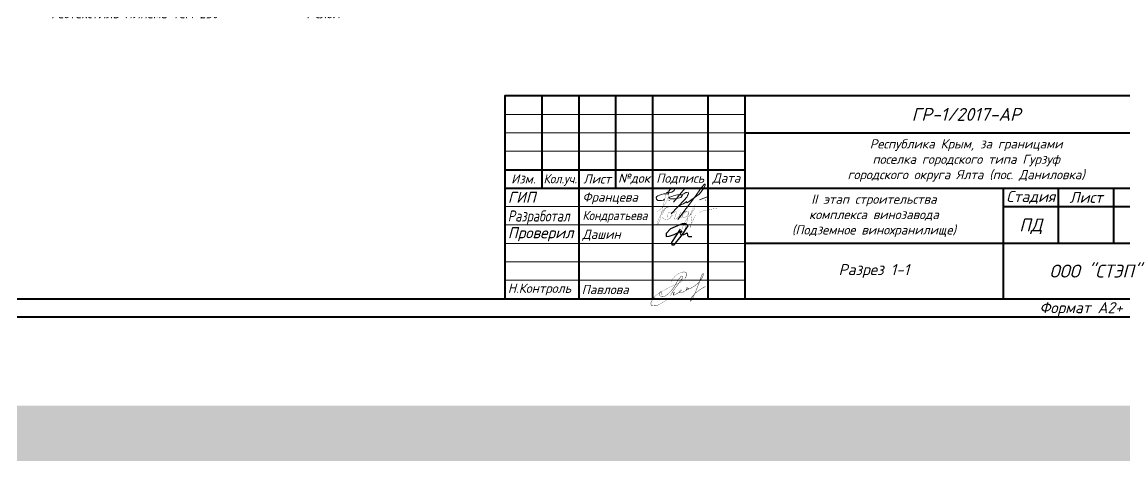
# Model space of a CAD drawing. Header units: millimetres. Extents: x -123149 to 90750, y -868758 to 226421.
# Drawn here: x 44530 to 74416, y 29250 to 41156 of the extents above; entities that cross this region are included whole.
import ezdxf
from ezdxf import colors
from ezdxf.entities.mleader import LeaderData, LeaderLine
from ezdxf.enums import TextEntityAlignment as Align
from ezdxf.math import Vec2, Vec3

# ---------------------------------------------------------------- set-up
doc = ezdxf.new("R2010")
doc.units = ezdxf.units.MM
doc.layers.get('0').update_dxf_attribs({"lineweight": 5})
for name, color, linetype, lineweight in [('!!! Подписи', 7, 'Continuous', 40), ('!!ПОДПИСИ', 7, 'Continuous', 13), ('#Dimensions', 7, 'Continuous', 9), ('k_ Рамка', 7, 'Continuous', 40)]:
    doc.layers.add(name, color=color, linetype=linetype, lineweight=lineweight)
doc.layers.add('NoPrint', color=18, linetype='Continuous', plot=False)
doc.styles.add('STEP PR', font='isocpeui.ttf')

# ---------------------------------------------------------------- blocks, each defined once
blk = doc.blocks.new('*U2792')
for p, q in [((661, -360), (661, -385)), ((671, -360), (671, -415)), ((681, -360), (681, -385)), ((691, -360), (691, -415)), ((706, -360), (706, -415)), ((716, -360), (716, -400)), ((651, -380), (716, -380)), ((651, -385), (836, -385)), ((786, -385), (786, -415)), ((801, -400), (801, -385)), ((816, -400), (816, -385)), ((786, -390), (836, -390)), ((716, -400), (716, -415))]:
    blk.add_line(p, q)
at = {"lineweight": 13}
for p, q in [((651, -365), (716, -365)), ((651, -370), (716, -370)), ((651, -375), (716, -375)), ((651, -390), (716, -390)), ((651, -395), (716, -395)), ((651, -400), (716, -400)), ((651, -405), (716, -405)), ((651, -410), (716, -410))]:
    blk.add_line(p, q, dxfattribs=at)
at = {"extrusion": (-1, 0, 0)}
blk.add_line((716, -370), (836, -370), dxfattribs=at)
for points in [[(841, -420), (0, -420), (0, 0), (841, 0)], [(20, -415), (836, -415), (836, -5), (20, -5)]]:
    blk.add_lwpolyline(points, close=True)
for points in [[(836, -360), (651, -360), (651, -415)], [(836, -400), (716, -400)]]:
    blk.add_lwpolyline(points)
at = {"style": 'STEP PR'}
blk.add_text('ПД', height=3.5, dxfattribs=at).set_placement((793.5, -395), align=Align.MIDDLE_CENTER)
at = {"attachment_point": 5, "style": 'STEP PR'}
for s, insert, char_height, width in [('ГР-1/2017-АР', (776, -365), 3.5, 120), ('Республика Крым, за границами\\Pпоселка городского типа Гурзуф\\Pгородского округа Ялта (пос. Даниловка)', (776, -377.5), 2.5, 120), ('II этап строительства\\Pкомплекса винозавода\\P(Подземное винохранилище)', (751, -392.5), 2.5, 70)]:
    blk.add_mtext(s, dxfattribs=dict(at, insert=insert, char_height=char_height, width=width))
at = {"ltscale": 100, "style": 'STEP PR'}
for s, insert, char_height, width, attachment_point in [('Изм.', (656, -382.5), 2.5, 10, 5), ('{\\W0.9;Кол.уч.}', (666, -382.79), 2.5, 10, 5), ('Лист', (676, -382.5), 2.5, 10, 5), ('№док', (686, -382.5), 2.5, 10, 5), ('Подпись', (698.5, -382.5), 2.5, 15, 5), ('Дата', (711, -382.5), 2.5, 10, 5), ('ГИП', (651.8, -387.5), 3, 18.0984, 4), ('Францева', (672.01, -387.77), 2.5, 18.9929, 4), ('Стадия', (793.5, -387.5), 3, 15, 5), ('Лист', (808.5, -387.5), 3, 15, 5), ('{\\W0.8;Разработал}', (651.8, -392.96), 3, 18.0984, 4), ('{\\W0.9;Кондратьева}', (672.01, -392.77), 2.5, 18.9929, 4), ('Проверил', (651.8, -397.5), 3, 18.0984, 4), ('Дашин', (672.01, -397.77), 2.5, 18.9929, 4), ('Н.Контроль', (651.8, -412.5), 2.5, 18.0984, 4), ('Павлова', (671.8, -412.5), 2.5, 18.0984, 4)]:
    blk.add_mtext(s, dxfattribs=dict(at, insert=insert, char_height=char_height, width=width, attachment_point=attachment_point))
at = {"insert": (811, -407.5), "char_height": 3.5, "width": 50, "attachment_point": 5, "line_spacing_factor": 1.071429, "style": 'STEP PR'}
blk.add_mtext('ООО "СТЭП"', dxfattribs=at)
at = {"style": 'STEP PR'}
blk.add_attdef('N.ЛИСТА', text='', height=3.5, dxfattribs=at).set_placement((808.5, -395), align=Align.MIDDLE_CENTER)
for tag, p in [('НАИМ.', (750, -403.77)), ('НАИМЕНОВАН.', (750, -408.77)), ('НАИМЕНОВАНИЕ', (750, -413.77))]:
    blk.add_attdef(tag, text='', height=3, dxfattribs=at).set_placement(p, align=Align.CENTER)
blk.add_attdef('ФОРМАТ', (795.85, -418.92), '', height=3, dxfattribs=at)
blk = doc.blocks.new('ЭлПодпись_ Кондратьева')
at = {"lineweight": 5, "const_width": 0.05}
for points in [[(-0.78, 3.02), (-0.64, 3.11), (-0.46, 3.21), (-0.26, 3.32), (-0.04, 3.44), (0.19, 3.58), (0.42, 3.73), (0.65, 3.89), (0.87, 4.05), (1.08, 4.23), (1.27, 4.41), (1.44, 4.6), (1.6, 4.78), (1.75, 4.96), (1.88, 5.14), (2, 5.31), (2.1, 5.46), (2.2, 5.6), (2.28, 5.73), (2.36, 5.84), (2.42, 5.95), (2.48, 6.04), (2.53, 6.13), (2.58, 6.22), (2.62, 6.29), (2.66, 6.37), (2.69, 6.44), (2.72, 6.52), (2.75, 6.59), (2.78, 6.66), (2.8, 6.74), (2.83, 6.81), (2.86, 6.89), (2.88, 6.97), (2.91, 7.05), (2.94, 7.13), (2.96, 7.22), (2.99, 7.3), (3.02, 7.39), (3.04, 7.48), (3.07, 7.57), (3.09, 7.66), (3.11, 7.74), (3.13, 7.83), (3.15, 7.91), (3.15, 7.98), (3.15, 8.06), (3.14, 8.12), (3.13, 8.18), (3.1, 8.23), (3.06, 8.27), (3.01, 8.3), (2.95, 8.31), (2.9, 8.32), (2.83, 8.31), (2.77, 8.28), (2.71, 8.24), (2.65, 8.18), (2.59, 8.11), (2.53, 8.03), (2.47, 7.93), (2.42, 7.83), (2.36, 7.73), (2.31, 7.62), (2.27, 7.52), (2.22, 7.42), (2.18, 7.32), (2.13, 7.22), (2.09, 7.12), (2.05, 7.02), (2.01, 6.92), (1.96, 6.81), (1.92, 6.69), (1.87, 6.56), (1.82, 6.43), (1.77, 6.29), (1.71, 6.14), (1.66, 5.98), (1.6, 5.81), (1.53, 5.63), (1.46, 5.44), (1.39, 5.24), (1.32, 5.03), (1.24, 4.82), (1.16, 4.61), (1.09, 4.4), (1.01, 4.18), (0.93, 3.97), (0.86, 3.77), (0.78, 3.58), (0.71, 3.39), (0.65, 3.2), (0.58, 3.03), (0.52, 2.85), (0.46, 2.68), (0.39, 2.51), (0.33, 2.34), (0.27, 2.17), (0.21, 2), (0.15, 1.83), (0.09, 1.66), (0.04, 1.5), (-0.02, 1.35), (-0.07, 1.21), (-0.12, 1.08), (-0.17, 0.96), (-0.21, 0.86), (-0.26, 0.76), (-0.3, 0.68), (-0.34, 0.6), (-0.38, 0.52), (-0.42, 0.46), (-0.45, 0.39), (-0.48, 0.33), (-0.52, 0.27), (-0.54, 0.21), (-0.58, 0.14), (-0.63, 0.07), (-0.85, -0.3)], [(-0.85, -0.3), (-0.95, -0.44), (-1.04, -0.54), (-1.17, -0.59), (-1.25, -0.56), (-1.25, -0.5), (-1.24, -0.42), (-1.22, -0.35), (-1.19, -0.26), (-1.13, -0.13), (-1.1, -0.03), (-1.05, 0.07), (-1.02, 0.16), (-0.97, 0.25), (-0.92, 0.37), (-0.85, 0.48), (-0.71, 0.72), (-0.58, 0.94), (-0.47, 1.17), (-0.4, 1.31), (-0.26, 1.53), (-0.21, 1.64), (-0.06, 1.85), (0.12, 2.13), (0.39, 2.5), (0.53, 2.7), (0.61, 2.79), (0.75, 2.95), (0.99, 3.25), (1.15, 3.42)], [(1.15, 3.42), (1.2, 3.47), (1.25, 3.52), (1.29, 3.57), (1.34, 3.61), (1.4, 3.66), (1.45, 3.7), (1.51, 3.74), (1.57, 3.78), (1.63, 3.82), (1.7, 3.85), (1.77, 3.88), (1.85, 3.91), (1.94, 3.94), (2.03, 3.96), (2.12, 3.97), (2.22, 3.98), (2.32, 3.99), (2.42, 4), (2.51, 4), (2.6, 4), (2.68, 4), (2.74, 4), (2.79, 3.99), (2.82, 3.99), (2.84, 3.98), (2.83, 3.98), (2.8, 3.97), (2.75, 3.97), (2.62, 3.95), (2.54, 3.94), (2.45, 3.93), (2.35, 3.92), (2.26, 3.91), (2.16, 3.89), (2.07, 3.87), (1.99, 3.84), (1.91, 3.81), (1.84, 3.78), (1.77, 3.75), (1.71, 3.71), (1.65, 3.67), (1.6, 3.62), (1.55, 3.58), (1.5, 3.53), (1.45, 3.48), (1.4, 3.43), (1.35, 3.38), (1.3, 3.32), (1.25, 3.26), (1.21, 3.2), (1.16, 3.14), (1.12, 3.08), (1.08, 3.02), (1.04, 2.96), (1.01, 2.9), (0.97, 2.83), (0.94, 2.77), (0.91, 2.7), (0.88, 2.64), (0.85, 2.57), (0.79, 2.44)], [(3.1, 2.03), (3.13, 2.05), (3.14, 2.09), (3.15, 2.14), (3.15, 2.19), (3.15, 2.25), (3.13, 2.31), (3.1, 2.36), (3.07, 2.41), (3.03, 2.45), (2.97, 2.48), (2.91, 2.51), (2.85, 2.52), (2.78, 2.53), (2.71, 2.53), (2.64, 2.53), (2.58, 2.51), (2.51, 2.49), (2.45, 2.46), (2.39, 2.43), (2.33, 2.39), (2.28, 2.35), (2.23, 2.3), (2.19, 2.24), (2.14, 2.18), (2.1, 2.12), (2.07, 2.05), (2.03, 1.98), (2.01, 1.9), (1.98, 1.82), (1.96, 1.75), (1.94, 1.67), (1.92, 1.59), (1.91, 1.5), (1.91, 1.42), (1.91, 1.35), (1.91, 1.27), (1.93, 1.2), (1.95, 1.13), (1.98, 1.07), (2.02, 1.01), (2.07, 0.96), (2.13, 0.92), (2.19, 0.89), (2.27, 0.87), (2.35, 0.86), (2.43, 0.86), (2.52, 0.88), (2.61, 0.91), (2.71, 0.97), (2.8, 1.03), (2.89, 1.11), (2.98, 1.2), (3.06, 1.3), (3.13, 1.4), (3.19, 1.51), (3.23, 1.62), (3.26, 1.73), (3.27, 1.84), (3.28, 1.94), (3.27, 2.04), (3.26, 2.12), (3.24, 2.19), (3.22, 2.24), (3.2, 2.28), (3.19, 2.3), (3.17, 2.29), (3.17, 2.28), (3.17, 2.26), (3.19, 2.23), (3.22, 2.21), (3.26, 2.19), (3.32, 2.18), (3.4, 2.18), (3.5, 2.2), (3.61, 2.22), (3.72, 2.25), (3.84, 2.29), (3.95, 2.32), (4.06, 2.35), (4.15, 2.38), (4.24, 2.4), (4.3, 2.41), (4.36, 2.42), (4.39, 2.41), (4.42, 2.38), (4.43, 2.35), (4.43, 2.29), (4.41, 2.22), (4.38, 2.14), (4.34, 2.03), (4.3, 1.91), (4.24, 1.79), (4.18, 1.65), (4.12, 1.51), (4.06, 1.37), (4, 1.23), (3.94, 1.09), (3.89, 0.96), (3.85, 0.84), (3.82, 0.72), (3.79, 0.63), (3.79, 0.54), (3.8, 0.48), (3.82, 0.43), (3.87, 0.41), (3.93, 0.41), (4.01, 0.42), (4.1, 0.46), (4.19, 0.5), (4.29, 0.55), (4.39, 0.62), (4.49, 0.68), (4.59, 0.75), (4.67, 0.83), (4.76, 0.9), (4.84, 0.98), (4.92, 1.07), (4.99, 1.15), (5.06, 1.24), (5.12, 1.34), (5.18, 1.44), (5.24, 1.54), (5.3, 1.64), (5.35, 1.74), (5.39, 1.83), (5.43, 1.92), (5.47, 2), (5.5, 2.07), (5.53, 2.13), (5.55, 2.17), (5.56, 2.21), (5.57, 2.22), (5.57, 2.22), (5.56, 2.21), (5.55, 2.18), (5.53, 2.13), (5.5, 2.07), (5.46, 1.98), (5.42, 1.89), (5.38, 1.79), (5.33, 1.68), (5.28, 1.57), (5.23, 1.46), (5.18, 1.35), (5.13, 1.24), (5.09, 1.14), (5.06, 1.05), (5.03, 0.97), (5.01, 0.89), (5, 0.82), (5, 0.75), (5.02, 0.7), (5.06, 0.65), (5.11, 0.62), (5.17, 0.6), (5.24, 0.59), (5.32, 0.6), (5.41, 0.63), (5.51, 0.68), (5.61, 0.76), (5.71, 0.87), (5.81, 0.99), (5.92, 1.13), (6.03, 1.27), (6.15, 1.42), (6.28, 1.57), (6.41, 1.7), (6.54, 1.82), (6.69, 1.92), (6.83, 2), (6.97, 2.06), (7.1, 2.11), (7.21, 2.14), (7.3, 2.17), (7.35, 2.19), (7.36, 2.2), (7.33, 2.21), (7.26, 2.22), (7.16, 2.22), (7.04, 2.21), (6.9, 2.18), (6.75, 2.15), (6.61, 2.09), (6.48, 2.02), (6.36, 1.93), (6.26, 1.81), (6.17, 1.69), (6.1, 1.56), (6.04, 1.42), (6, 1.28), (5.97, 1.15), (5.95, 1.03), (5.95, 0.93), (5.96, 0.83), (5.98, 0.76), (6.02, 0.69), (6.07, 0.65), (6.14, 0.61), (6.22, 0.59), (6.32, 0.59), (6.43, 0.6), (6.56, 0.63), (6.69, 0.67), (6.82, 0.72), (6.96, 0.79), (7.08, 0.86), (7.2, 0.94), (7.3, 1.03), (7.38, 1.13), (7.44, 1.23), (7.49, 1.33), (7.53, 1.44), (7.56, 1.54), (7.58, 1.64), (7.6, 1.73), (7.62, 1.81), (7.64, 1.89), (7.67, 1.95), (7.69, 2), (7.71, 2.04), (7.73, 2.06), (7.75, 2.07), (7.76, 2.06), (7.76, 2.04), (7.75, 2), (7.74, 1.95), (7.72, 1.87), (7.69, 1.78), (7.65, 1.67), (7.61, 1.54), (7.56, 1.39), (7.51, 1.22), (7.46, 1.03), (7.4, 0.81), (7.33, 0.59), (7.26, 0.34), (7.19, 0.08), (7.11, -0.19), (7.02, -0.47), (6.92, -0.76), (6.81, -1.05), (6.7, -1.35), (6.58, -1.64), (6.46, -1.93), (6.33, -2.2), (6.2, -2.46), (6.07, -2.7), (5.93, -2.92), (5.8, -3.11), (5.67, -3.26), (5.55, -3.38), (5.44, -3.47), (5.34, -3.51), (5.26, -3.51), (5.21, -3.47), (5.18, -3.38), (5.18, -3.24), (5.21, -3.06), (5.27, -2.85), (5.34, -2.6), (5.44, -2.34), (5.56, -2.06), (5.69, -1.78), (5.84, -1.5), (6, -1.23), (6.16, -0.97), (6.34, -0.72), (6.53, -0.48), (6.72, -0.25), (6.91, -0.02), (7.11, 0.19), (7.31, 0.4), (7.51, 0.59), (7.71, 0.78), (7.9, 0.97), (8.09, 1.15), (8.28, 1.32), (8.46, 1.49), (8.63, 1.67), (8.79, 1.84), (8.94, 2.01), (9.08, 2.19), (9.2, 2.36), (9.32, 2.53), (9.42, 2.7), (9.51, 2.86), (9.59, 3.02), (9.65, 3.18), (9.71, 3.32), (9.74, 3.45), (9.76, 3.56), (9.76, 3.63), (9.73, 3.66), (9.68, 3.65), (9.59, 3.57), (9.47, 3.42), (9.32, 3.21), (9.14, 2.94), (8.95, 2.63), (8.75, 2.3), (8.56, 1.98), (8.4, 1.68), (8.26, 1.42), (8.16, 1.22), (8.11, 1.1), (8.11, 1.04), (8.14, 1.03), (8.2, 1.06), (8.27, 1.11), (8.34, 1.15), (8.42, 1.19), (8.48, 1.2), (8.52, 1.17), (8.53, 1.09), (8.53, 0.98), (8.52, 0.83), (8.48, 0.64), (8.43, 0.41), (8.37, 0.16), (8.29, -0.13), (8.21, -0.45), (8.12, -0.78), (8.02, -1.12), (7.93, -1.44), (7.85, -1.74), (7.77, -2.01), (7.71, -2.22), (7.67, -2.37), (7.64, -2.44), (7.64, -2.45), (7.66, -2.4), (7.7, -2.3), (7.75, -2.16), (7.81, -2), (7.88, -1.81), (7.97, -1.63), (8.06, -1.44), (8.16, -1.25), (8.26, -1.07), (8.37, -0.89), (8.47, -0.71), (8.58, -0.54), (8.69, -0.36), (8.8, -0.19), (8.9, -0.01), (9, 0.16), (9.1, 0.32), (9.2, 0.47), (9.31, 0.62), (9.41, 0.75), (9.53, 0.86), (9.65, 0.96)], [(0.79, 2.44), (0.7, 2.18), (0.65, 1.95), (0.61, 1.77), (0.59, 1.61), (0.59, 1.48), (0.61, 1.37), (0.63, 1.28), (0.66, 1.2), (0.69, 1.13), (0.72, 1.07), (0.75, 1.02), (0.79, 0.97), (0.83, 0.93), (0.87, 0.9), (0.91, 0.87), (0.95, 0.84), (0.99, 0.81), (1.02, 0.78), (1.06, 0.76), (1.1, 0.74), (1.14, 0.72), (1.18, 0.7), (1.22, 0.69), (1.26, 0.67), (1.3, 0.66), (1.34, 0.65), (1.38, 0.64), (1.42, 0.63), (1.46, 0.63), (1.51, 0.62), (1.55, 0.62), (1.59, 0.61), (1.64, 0.61), (1.69, 0.61), (1.73, 0.61), (1.78, 0.61), (1.83, 0.61), (1.87, 0.62), (1.92, 0.62), (1.97, 0.63), (2.02, 0.65), (2.07, 0.66), (2.13, 0.69), (2.18, 0.71), (2.24, 0.74), (2.29, 0.78), (2.36, 0.83), (2.42, 0.88), (2.49, 0.94), (2.56, 1.01), (2.64, 1.1), (2.72, 1.22), (2.81, 1.36), (2.9, 1.54), (3, 1.76), (3.1, 2.03)], [(10.68, 1.41), (10.93, 1.54), (11.14, 1.63), (11.33, 1.69), (11.49, 1.74), (11.63, 1.76), (11.75, 1.78), (11.88, 1.79), (12, 1.8), (12.14, 1.82), (12.3, 1.85), (12.54, 1.87), (12.86, 1.9), (13.29, 1.92), (13.87, 1.95), (14.62, 1.96), (15.57, 1.97)]]:
    blk.add_lwpolyline(points, dxfattribs=at)
blk = doc.blocks.new('ЭлПодп_ Писковацкова')
at = {"ltscale": 100}
h = blk.add_hatch(color=256, dxfattribs=at)
h.paths.add_polyline_path([(-0.32, -2.25, -0.120674), (1.18, -0.19, -0.003894), (1.52, 0.04, 0.005406), (1.05, -0.28, 0.120674), (-0.46, -2.34, 0.618253), (0.21, -3.26, 0.144344), (2.27, -2.61, 0.018148), (3.43, -1.89, -0.016031), (2.41, -2.52, -0.144344), (0.35, -3.17, -0.618253)])
h.paths.add_polyline_path([(8.88, 5.93, 0.13127), (8.02, 5.92, 0.001442), (7.99, 5.9, -0.037089), (8.75, 5.84, -0.412279), (9.18, 5.14, -0.047626), (8.73, 4.11, 0.13439), (9.32, 5.23, 0.412279)])
h = blk.add_hatch(color=256, dxfattribs=at)
edge = h.paths.add_edge_path()
edge.add_arc((5.78, -0.18), 0.156, 186.9947, 274.7415, ccw=False)
edge.add_arc((6.88, -0.17), 1.26, 158.1585, 181.4107, ccw=False)
edge.add_arc((5.97, 0.13), 0.314, 114.0607, 146.8585, ccw=False)
edge.add_arc((5.87, 0.35), 0.0718, -44.2735, 112.4585, ccw=False)
edge.add_arc((-94.96, 64.37), 119.52, 327.4419, 327.5797, ccw=False)
edge.add_arc((6.26, -0.24), 0.574, 148.7118, 176.4657)
edge.add_arc((5.92, -0.2), 0.229, 180.6909, 221.2684)
edge.add_arc((5.74, -0.29), 0.0681, 273.0544, 313.6319)
blk.add_hatch(color=256, dxfattribs=at).paths.add_polyline_path([(7.71, 0.77, -0.13099), (7.52, 0.73, -0.457938), (7.46, 0.79, -0.035865), (7.5, 0.94, 0.073282), (7.41, 0.77, 0.062982), (7.34, 0.54)])
for points, const_width in [([(5.21, 2.93, -0.233334), (5.38, 3.9, -0.174568), (8.02, 5.92, -0.13127), (8.88, 5.93, -0.412279), (9.32, 5.23, -0.174651), (8.46, 3.86, -0.08251), (6.76, 2.73, 0.060149), (1.18, -0.19, 0.120674), (-0.32, -2.25, 0.618253), (0.35, -3.17, 0.144344), (2.41, -2.52, 0.032048), (4.42, -1.2)], 0.05), ([(8.28, 4.56, 0.116613), (8.02, 4.75, 0.235202), (7.65, 4.68, 0.049514), (6.65, 3.28, -0.043476), (5.36, 1.2, -0.055055), (3.68, -0.43, -0.20167), (2.53, -0.72, -0.170845), (1.85, -0.3, -0.173578), (1.89, 0.33, -0.32678), (2.21, 0.55, -0.331888), (2.47, 0.41, -0.059302), (2.44, -0.15, 0.621611), (2.58, -0.18), (2.67, -0.09)], 0.1), ([(4.88, -0.47, -0.057291), (5.86, 1.22, 0.008489), (8.28, 4.56)], 0.1), ([(7.99, 5.9, -0.037089), (8.75, 5.84, -0.412279), (9.18, 5.14, -0.047626), (8.73, 4.11, -0.047626)], 0.05), ([(14.41, 2.03, 0.05803), (12.59, 0.97, 0.073128), (10.68, -0.83, 0.095936), (10.18, -1.81, 0.890388), (10.33, -1.91, 0.077303), (10.97, -0.96, 0.016701), (12.34, 2.28, 0.028782), (13.13, 4.51, -0.052172), (13.59, 5.51, -0.706562), (13.86, 5.39, -0.044295), (13.54, 4.61, -0.055726), (12.44, 3, -0.091431), (9.78, 1.29, -0.530665), (9.68, 1.37, -0.191005), (9.73, 1.53)], 0.1), ([(2.32, 0.54, 0.014412), (1.05, -0.28, 0.120674), (-0.46, -2.34, 0.618253), (0.21, -3.26, 0.144344), (2.27, -2.61, 0.032048), (4.29, -1.29)], 0.05), ([(9.86, 1.61, -0.098957), (9.54, 1.18, -0.095894), (9.22, 1.04, -0.516977), (9.09, 1.18, -0.051005), (9.18, 1.49, -0.095958), (9.33, 1.72, -0.627395), (9.52, 1.67, -0.126867), (9.45, 1.42, -0.026848), (9.04, 0.99, -0.12797), (7.56, 0.29, -0.408838), (7.33, 0.46, -0.085013), (7.41, 0.77, -0.174263), (7.68, 1.11, -0.429276), (7.84, 0.98, -0.125956), (7.71, 0.77), (7.23, 0.47, -0.049685), (5.79, -0.34, -0.402742), (5.62, -0.2, -0.101806), (5.71, 0.3, -0.144093), (5.85, 0.42, -0.815086), (5.92, 0.3, -0.000602), (5.77, 0.06, 0.121695), (5.69, -0.21, 0.209904), (5.76, -0.37)], 0.1)]:
    blk.add_lwpolyline(points, format="xyb", dxfattribs=dict(at, const_width=const_width))
blk.add_solid([(13.07, 4.31), (12.82, 3.48), (13.1, 4.15), (13.27, 4.13)], dxfattribs=at)
blk = doc.blocks.new('ЭлПодп_ Францева')
at = {"lineweight": 15}
for points in [[(8.14, 3.05), (7.93, 3.19), (7.59, 3.19), (7.09, 3.19), (6.78, 3.19), (6.3, 3.1), (5.73, 2.95), (5.25, 2.77), (4.58, 2.52), (4.43, 2.32), (4.58, 2.21), (4.75, 2.08), (5.35, 2.08), (5.7, 2.09), (6.26, 2.09), (6.93, 2.28), (7.67, 2.49), (8.03, 2.87), (8.24, 3.33), (8.49, 3.49), (8.74, 3.65), (9.02, 3.84), (9.31, 3.86), (9.63, 3.87), (9.74, 3.58), (9.67, 3.23), (9.52, 2.97), (9.36, 2.67), (9.23, 2.43), (8.66, 1.82), (6.9, -0.04), (5.1, -1.95), (6.93, 0), (8.33, 0.78), (9.32, 1.33), (9.23, 1.28), (9.38, 1.01), (12.67, 3.37), (13.22, 3.99), (14.04, 5.17), (14.3, 5.76), (14.29, 6.1), (14.1, 6.1), (13.29, 5.2), (11.34, 2.42), (6.83, -3.51)], [(3.29, 2.05), (2.94, 1.75), (2.47, 1.64), (1.89, 1.63), (1.46, 1.69), (1.04, 2.02), (1.01, 2.45), (1.17, 2.73), (1.42, 2.91), (1.89, 3.13), (2.44, 3.27), (3.05, 3.44), (3.81, 3.47), (4.25, 3.48), (4.37, 3.49), (4.23, 3.85), (4.45, 4.17), (4.82, 4.59), (5.32, 4.83), (5.72, 4.9), (6, 4.65), (5.86, 4.34), (5.21, 3.89), (4.69, 3.77), (4.23, 3.85), (3.78, 3.86)], [(8.67, 4.59), (8.66, 4.77), (5.73, 1.23)], [(4.44, 1.78), (4.61, 1.64)], [(12.73, 1.86), (15.06, 2.73)], [(14.23, 1.72), (14.34, 1.72)]]:
    blk.add_lwpolyline(points, dxfattribs=at)
blk = doc.blocks.new('A$C46BD104E')
at = {"layer": '!!! Подписи', "lineweight": 25}
blk.add_lwpolyline([(750, 386), (516, 27), (523, -41), (584, -34), (814, 238), (967, 475), (898, 533), (805, 528), (491, 396), (368, 272), (372, 189), (448, 193), (585, 240), (791, 346), (747, 274), (767, 236), (851, 242), (942, 288), (942, 288), (945, 212), (975, 186), (1070, 192)], dxfattribs=at)
at = {"layer": 'NoPrint', "lineweight": 0}
blk.add_lwpolyline([(0, 500), (1500, 500), (1500, 0), (0, 0)], close=True, dxfattribs=at)

msp = doc.modelspace()

# ---------------------------------------------------------------- linework, layer by layer
at = {"layer": 'NoPrint', "color": 3, "const_width": 1500}
msp.add_lwpolyline([(-8968.89107, 94455.30306), (90000, 94455.30306), (90000, 30000), (-8968.89107, 30000)], close=True, dxfattribs=at)

# ---------------------------------------------------------------- block references
at = {"layer": '!!ПОДПИСИ', "xscale": 100, "yscale": 100, "zscale": 100}
for name, p in [('ЭлПодп_ Францева', (61614.25173, 36150.4962)), ('ЭлПодп_ Писковацкова', (61614.25173, 33780.27304))]:
    msp.add_blockref(name, p, dxfattribs=at)
at = {"layer": '!!ПОДПИСИ', "xscale": 99.99999999999996, "yscale": 99.99999999999996, "zscale": 99.99999999999996, "rotation": 6.999999999999437}
msp.add_blockref('ЭлПодпись_ Кондратьева', (61849.38228, 35716.52544), dxfattribs=at)
at = {"layer": 'k_ Рамка'}
ref = msp.add_blockref('*U2792', (-7485.74827, 75150.4962), dxfattribs=dict(at, xscale=100, yscale=100, zscale=100))
ref.add_attrib('ФОРМАТ', 'Формат А2+', (72099.50315, 33258.18722), dxfattribs={"layer": '0', "height": 300, "style": 'STEP PR'})
at = {"layer": 'k_ Рамка', "lineweight": 0}
msp.add_blockref('A$C46BD104E', (61614.25173, 35150.4962), dxfattribs=at)

# ---------------------------------------------------------------- texts
at = {"layer": 'k_ Рамка', "insert": (67614.25173, 34400.4962), "char_height": 300, "width": 7000, "attachment_point": 5, "line_spacing_factor": 1.1, "style": 'STEP PR'}
msp.add_mtext('\\A1;Разрез 1-1', dxfattribs=at)

# ---------------------------------------------------------------- leaders
at = {"layer": '#Dimensions', "lineweight": 13}
ml = msp.add_multileader_mtext('Standard', dxfattribs=at)
ml.set_content('\\A1;\\pxsm0.9,t28;Конструкция пола^I- 200мм\\PФундаментная плита^I- 600мм\\PБетонная подготовка  ^I- 100мм\\PПолиэтиленовая пленка^I- 1 слой\\PЩебень фр. 20-40мм (Пластовый дренаж)^I- 300-400мм\\PГеотекстиль Пинема ТСМ-250^I-1 слой', color=256, style='STEP PR')
ml.set_leader_properties(color=256, linetype='ByLayer', lineweight=-1)
ml.build(insert=Vec2(0, 0))
ml.multileader.update_dxf_attribs({"text_left_attachment_type": 6, "text_right_attachment_type": 6, "dogleg_length": 0, "arrow_head_size": 240})
ctx = ml.context
ctx.base_point, ctx.char_height, ctx.arrow_head_size, ctx.landing_gap_size, ctx.plane_origin = Vec3(45221.24692, 43010.379), 240, 240, 100, Vec3(43993.17386, 37860.91969)
ctx.left_attachment, ctx.right_attachment = 6, 6
notes = []
notes.append((ctx, [(1, (1, 1, 0), (45221.24692, 43010.379), (1, 0), 0, [(1, [(45221.34786, 48211.80705)], 0, [])])]))
ctx.mtext.insert, ctx.mtext.width, ctx.mtext.defined_height, ctx.mtext.flow_direction = Vec3(45321.24692, 43298.379), 8754.1571648, 931.20054, 5
for ctx, leaders in notes:
    for number, flags, end, landing, length, lines in leaders:
        leader = LeaderData()
        leader.index, (leader.has_last_leader_line, leader.has_dogleg_vector, leader.attachment_direction) = number, flags
        leader.last_leader_point, leader.dogleg_vector, leader.dogleg_length = Vec3(end), Vec3(landing), length
        for number, points, colour, breaks in lines:
            line = LeaderLine()
            line.index, line.vertices, line.color, line.breaks = number, Vec3.list(points), colors.encode_raw_color(colour), breaks
            leader.lines.append(line)
        ctx.leaders.append(leader)

doc.saveas('drawing.dxf')
